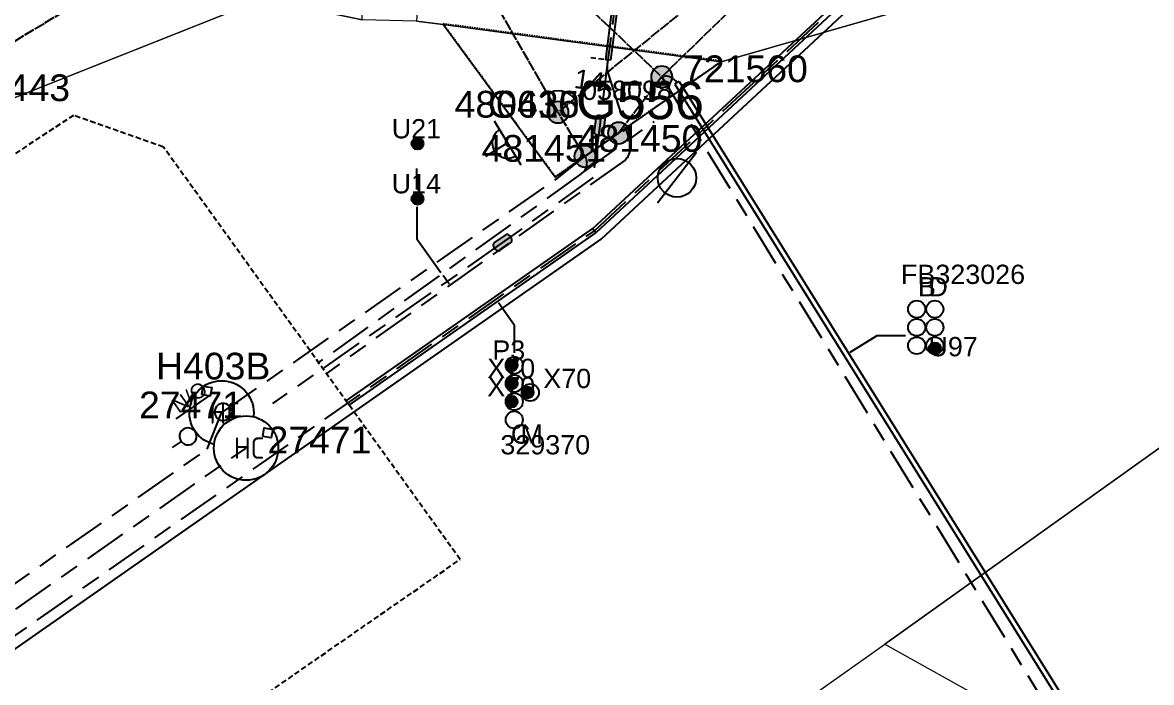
# Model space of a CAD drawing. Header units: metres. Extents: x 259983 to 262112, y 6265371 to 6267114.
# Drawn here: x 261505.5 to 261611, y 6265819.3 to 6265880.9 of the extents above; entities that cross this region are included whole.
import ezdxf
from ezdxf.enums import TextEntityAlignment as Align

# ---------------------------------------------------------------- set-up
doc = ezdxf.new("R2010")
doc.units = ezdxf.units.M
for name, pattern in [('Cable Exist OH', [1, 1, 0]), ('Cable Exist UG', [8.2, 4, -1.2, 1.8, -1.2]), ('DASHED', [0.75, 0.5, -0.25]), ('HIDDEN', [0.375, 0.25, -0.125]), ('HIDDEN2', [0.1875, 0.125, -0.0625])]:
    doc.linetypes.add(name, pattern=pattern)
doc.layers.get('0').update_dxf_attribs({"color": 6})
for name, color, linetype, lineweight in [('Cadastre Land Parcels_SP_EXT', 9, 'Continuous', 5), ('Cadastre Other Property_SP_EXT', 9, 'HIDDEN', 5), ('Cadastre Roads_SP_EXT', 9, 'Continuous', 5)]:
    doc.layers.add(name, color=color, linetype=linetype, lineweight=lineweight)
for name, color, linetype in [('Duct_SP_EXT', 7, 'Continuous'), ('Equip_HV_EXT', 7, 'Continuous'), ('Equip_SP_HV_EXT', 7, 'Continuous'), ('Mains_HV_EXT', 7, 'Continuous'), ('Mains_SL_EXT', 7, 'Continuous'), ('Mains_TR_EXT', 7, 'Continuous'), ('SP_HV_EXT', 1, 'Continuous'), ('Sub_SP_EXT', 7, 'Continuous'), ('SupportsOH_SP_TR_HV_LV_SL_EXT', 7, 'Continuous'), ('Trench_SP_EXT', 7, 'Continuous')]:
    doc.layers.add(name, color=color, linetype=linetype)
doc.layers.add('UNKNOWN_FEATURES', color=1, linetype='DASHED', plot=False)
doc.styles.add('HVSW_LABEL', font='arial.ttf')
doc.styles.add('iecISOCP', font='isocp.shx')
doc.styles.add('POLE_LABEL', font='arial.ttf')
doc.styles.get("Standard").update_dxf_attribs({"font": 'arial.ttf'})
doc.styles.add('SWITCH_LABEL', font='arial.ttf', dxfattribs={"height": 2.5})
doc.linetypes.add('Cable E UG', pattern='A,6,-0.5,["E",Standard,S=1.7,R=0,X=0.5,Y=-1],-2.9', length=9.4)

# ---------------------------------------------------------------- blocks, each defined once
blk = doc.blocks.new('HV_CUSTOMER_EXT')
blk.add_wipeout([(-0.19, 3.01), (-0.56, 2.96), (-0.93, 2.86), (-1.28, 2.72), (-1.61, 2.54), (-1.92, 2.32), (-2.2, 2.06), (-2.44, 1.77), (-2.64, 1.45), (-2.8, 1.11), (-2.92, 0.75), (-2.99, 0.38), (-3.01, 0), (-2.99, -0.38), (-2.92, -0.75), (-2.8, -1.11), (-2.64, -1.45), (-2.44, -1.77), (-2.2, -2.06), (-1.92, -2.32), (-1.61, -2.54), (-1.28, -2.72), (-0.93, -2.86), (-0.56, -2.96), (-0.19, -3.01), (0.19, -3.01), (0.56, -2.96), (0.93, -2.86), (1.28, -2.72), (1.61, -2.54), (1.92, -2.32), (2.2, -2.06), (2.44, -1.77), (2.64, -1.45), (2.8, -1.11), (2.92, -0.75), (2.99, -0.38), (3.01, 0), (2.99, 0.38), (2.92, 0.75), (2.8, 1.11), (2.64, 1.45), (2.44, 1.77), (2.2, 2.06), (1.92, 2.32), (1.61, 2.54), (1.28, 2.72), (0.93, 2.86), (0.56, 2.96), (0.19, 3.01)])
blk.add_circle((0, 0), 3.01)
at = {"insert": (-1.13, 1), "char_height": 2, "width": 2.7042, "attachment_point": 1, "style": 'iecISOCP'}
blk.add_mtext('HC', dxfattribs=at)
for tag, height, flags, p in [('ASSET_NUM', 2.5, 8, (2, 2)), ('STREET_CODE', 0.2, 9, (1.5, 0)), ('CONSTRUCTED_VOLTAGE', 0.2, 9, (1.5, -0.2)), ('OPERATING_VOLTAGE', 0.2, 9, (1.5, -0.6)), ('ORIENTATION', 0.2, 9, (1.5, -0.8)), ('OWNED_BY', 0.2, 9, (1.5, -1)), ('NO_PHASES', 0.2, 9, (1.5, -0.4)), ('OPERATED_BY', 0.2, 9, (1.5, -1.2)), ('SECONDARY_VOLTAGE', 0.2, 9, (1.5, -1.6)), ('STATE', 0.2, 9, (1.5, -1.8)), ('SUBSTATION_TYPE', 0.2, 9, (1.5, -2.2)), ('MAINTAINED_BY', 0.2, 9, (1.5, -1.4)), ('PARENT', 0.2, 9, (1.5, -2)), ('STREETNAME', 0.2, 9, (1.5, -3)), ('SUBURB', 0.2, 9, (1.5, -3.2)), ('USAGE', 0.2, 9, (1.5, -2.4)), ('LEGEND', 0.2, 9, (1.5, -2.6)), ('LOCATION', 0.2, 9, (1.5, -2.8)), ('Z', 0.2, 1, (1.5, -3.6)), ('NOTES', 0.2, 9, (1.5, -3.4))]:
    blk.add_attdef(tag, text='', height=height, dxfattribs=dict(flags=flags)).set_placement(p, align=Align.MIDDLE_LEFT)
blk = doc.blocks.new('DUCT_EXT')
blk.add_circle((0, 0.8), 0.8)
at = {"flags": 1}
blk.add_attdef('Z', (0, 0), '', height=0.2, dxfattribs=at)
at = {"flags": 9}
for tag, p in [('DUCT_CODE', (0, 0)), ('XSECT_TYPE', (0, -0.2)), ('STATE', (0, -0.6)), ('FB_REFERENCE', (0, -0.4)), ('NOTES', (0, -0.8))]:
    blk.add_attdef(tag, text='', height=0.2, dxfattribs=at).set_placement(p, align=Align.MIDDLE_LEFT)
blk = doc.blocks.new('CCP_EXT')
at = {"flags": 9}
for tag, p in [('STATE', (0, -1.8)), ('USAGE', (0, -1.2)), ('LEGEND', (0, -1.4)), ('LIFE_SUPPORT', (0, -1.6)), ('NOTES', (0, -2))]:
    blk.add_attdef(tag, text='', height=0.2, dxfattribs=at).set_placement(p, align=Align.MIDDLE_LEFT)
blk.add_wipeout([(0, 0.57), (0.57, 0), (0, -0.57), (-0.57, 0)])
blk.add_lwpolyline([(-0.57, 0), (0, 0.57), (0.57, 0), (0, -0.57), (-0.57, 0)])
at = {"flags": 1}
blk.add_attdef('Z', (0, 0), '', height=0.2, dxfattribs=at)
at = {"flags": 9}
for tag, p in [('CCP_TYPE', (0, 0)), ('CONSTRUCTED_VOLTAGE', (0, -0.2)), ('OPERATING_VOLTAGE', (0, -0.6)), ('ORIENTATION', (0, -0.8)), ('OWNED_BY', (0, -1)), ('NO_PHASES', (0, -0.4))]:
    blk.add_attdef(tag, text='', height=0.2, dxfattribs=at).set_placement(p, align=Align.MIDDLE_LEFT)
blk = doc.blocks.new('POLE_EXT')
blk.add_hatch(color=256).paths.add_polyline_path([(-1, 0, 1), (1, 0, 1)])
blk.add_lwpolyline([(-1, 0, 1), (1, 0, 1)], format="xyb", close=True)
for tag, height, flags, p in [('pNumber', 2.5, 8, (-17.84, 2.07)), ('OWNED_BY', 0.2, 9, (1.35, -0.4)), ('SPECIAL_USE', 0.2, 9, (1.35, -0.8)), ('STATE', 0.2, 9, (1.35, -1)), ('PARENT', 0.2, 9, (1.35, -0.6)), ('cLV', 0.2, 9, (1.35, -1.4)), ('hDepth', 0.2, 9, (1.35, -1.6)), ('hDia', 0.2, 9, (1.35, -1.8)), ('cHV', 0.2, 9, (1.35, -2)), ('USAGE', 0.2, 9, (1.35, -1.2)), ('LBRACKET', 0.2, 9, (1.35, -2.2)), ('LExisting', 0.2, 9, (1.35, -2.4)), ('LANTNUMBER', 0.2, 9, (1.35, -2.6)), ('LOther', 0.2, 9, (1.35, -2.8)), ('LRemove', 0.2, 9, (1.35, -3)), ('LEGEND', 0.2, 9, (1.35, -3.2)), ('cLinedev', 0.2, 9, (1.35, -3.4)), ('pExisting', 0.2, 9, (1.35, -3.8)), ('LOCATION', 0.2, 9, (1.35, -3.6)), ('PFNUMBER', 0.2, 9, (1.35, -4)), ('NEWPFNUMBER', 0.2, 9, (1.35, -4.2)), ('pFooting', 0.2, 9, (1.35, -4.4)), ('pNew', 0.2, 9, (1.35, -4.6)), ('pRelocate', 0.2, 9, (1.35, -5)), ('pRemove', 0.2, 9, (1.35, -5.2)), ('pReplace', 0.2, 9, (1.35, -5.4)), ('pStay', 0.2, 9, (1.35, -5.6)), ('pType', 0.2, 9, (1.35, -5.8)), ('cspan', 0.2, 9, (1.35, -6)), ('STREETNAME', 0.2, 9, (1.35, -6.2)), ('SUBURB', 0.2, 9, (1.35, -6.4)), ('OPERATED_BY', 0.2, 9, (1.36, -7.01)), ('NOTES', 0.2, 9, (1.35, -6.6)), ('MAINTAINED_BY', 0.2, 9, (1.36, -6.81))]:
    blk.add_attdef(tag, text='', height=height, dxfattribs=dict(flags=flags)).set_placement(p, align=Align.MIDDLE_LEFT)
at = {"style": 'POLE_LABEL'}
for tag, height, flags, p in [('ASSET_NUM', 2.5, 8, (2, 2)), ('STRUCTURE_PLANT_NUMBER', 0.2, 9, (1.35, 0.03)), ('STREET_CODE', 0.2, 9, (1.35, -0.2))]:
    blk.add_attdef(tag, text='', height=height, dxfattribs=dict(at, flags=flags)).set_placement(p, align=Align.MIDDLE_LEFT)
at = {"flags": 1}
blk.add_attdef('Z', (1.35, -7.33), '', height=0.2, dxfattribs=at)
blk = doc.blocks.new('HV_STJ_EXT')
h = blk.add_hatch(color=256)
edge = h.paths.add_edge_path()
edge.add_ellipse((-0.59, 0.13), major_axis=(0.226, 0.226), ratio=1, start_angle=45, end_angle=135)
edge.add_line((-0.91, 0.13), (-0.91, -0.13))
edge.add_ellipse((-0.59, -0.13), major_axis=(0.226, 0.226), ratio=1, start_angle=135, end_angle=225)
edge.add_line((-0.59, -0.45), (0.59, -0.45))
edge.add_ellipse((0.59, -0.13), major_axis=(-0.226, 0.226), ratio=1, start_angle=135, end_angle=225)
edge.add_line((0.91, -0.13), (0.91, 0.13))
edge.add_ellipse((0.59, 0.13), major_axis=(-0.226, 0.226), ratio=1, start_angle=225, end_angle=315)
edge.add_line((0.59, 0.45), (-0.59, 0.45))
blk.add_lwpolyline([(-0.91, 0.13), (-0.91, -0.13, 0.414214), (-0.59, -0.45), (0.59, -0.45, 0.414214), (0.91, -0.13), (0.91, 0.13, 0.414214), (0.59, 0.45), (-0.59, 0.45, 0.414214)], format="xyb", close=True)
for tag, flags, p in [('ORIENTATION', 9, (1.5, 0)), ('Z', 1, (1.5, -0.8)), ('USAGE', 9, (1.5, -0.2)), ('LEGEND', 9, (1.5, -0.4)), ('NOTES', 9, (1.5, -0.6))]:
    blk.add_attdef(tag, text='', height=0.2, dxfattribs=dict(flags=flags)).set_placement(p, align=Align.MIDDLE_LEFT)
blk = doc.blocks.new('HV_USL_OPEN_EXT')
for p, q in [((0, 7.9), (0, 5.5)), ((2.4, 5.5), (-2.4, 5.5))]:
    blk.add_line(p, q)
blk.add_lwpolyline([(1.44, 5.5, 1), (-1.44, 5.5)], format="xyb")
for tag, height, flags, p in [('ASSET_NUM', 2.5, 8, (2, 2)), ('STREET_CODE', 0.2, 9, (1.5, 0)), ('ACTUAL_STATUS', 0.2, 9, (1.5, -0.2)), ('CONSTRUCTED_VOLTAGE', 0.2, 9, (1.5, -0.4)), ('OPERATING_VOLTAGE', 0.2, 9, (1.5, -0.8)), ('ORIENTATION', 0.2, 9, (1.5, -1)), ('NO_PHASES', 0.2, 9, (1.5, -0.6)), ('OWNED_BY', 0.2, 9, (1.5, -1.2)), ('OPERATED_BY', 0.2, 9, (1.5, -1.4)), ('STATE', 0.2, 9, (1.5, -1.8)), ('SWITCH_TYPE', 0.2, 9, (1.5, -2)), ('MAINTAINED_BY', 0.2, 9, (1.5, -1.6)), ('USAGE', 0.2, 9, (1.5, -2.2)), ('STREETNAME', 0.2, 9, (1.5, -2.8)), ('SUBURB', 0.2, 9, (1.5, -3)), ('LEGEND', 0.2, 9, (1.5, -2.4)), ('LOCATION', 0.2, 9, (1.5, -2.6)), ('NOTES', 0.2, 9, (1.5, -3.2)), ('Z', 0.2, 1, (1.5, -3.6)), ('LABEL_ALIGNMENT', 0.2, 9, (1.5, -3.4))]:
    blk.add_attdef(tag, text='', height=height, dxfattribs=dict(flags=flags)).set_placement(p, align=Align.MIDDLE_LEFT)
blk = doc.blocks.new('HV_ABS_CLOSED_EXT')
blk.add_line((-3, 6.87), (3, 6.87))
blk.add_circle((0, 6.87), 1.8)
at = {"style": 'HVSW_LABEL'}
for tag, height, flags, p in [('ASSET_NUM', 3.5, 8, (2, 2)), ('STREET_CODE', 0.2, 9, (0, -0.2))]:
    blk.add_attdef(tag, text='', height=height, dxfattribs=dict(at, flags=flags)).set_placement(p, align=Align.MIDDLE_LEFT)
at = {"flags": 1}
blk.add_attdef('Z', (0, 0), '', height=0.2, dxfattribs=at)
at = {"flags": 9}
for tag, p in [('ACTUAL_STATUS', (0, -0.4)), ('CONSTRUCTED_VOLTAGE', (0, -0.6)), ('OPERATING_VOLTAGE', (0, -1)), ('NO_PHASES', (0, -0.8)), ('ORIENTATION', (0, -1.2)), ('OWNED_BY', (0, -1.4)), ('STATE', (0, -1.6)), ('SWITCH_TYPE', (0, -1.8)), ('USAGE', (0, -2)), ('LEGEND', (0, -2.2)), ('STREETNAME', (0, -2.6)), ('SUBURB', (0, -2.8)), ('LOCATION', (0, -2.4)), ('NOTES', (0, -3))]:
    blk.add_attdef(tag, text='', height=0.2, dxfattribs=at).set_placement(p, align=Align.MIDDLE_LEFT)
blk = doc.blocks.new('SWG_HOLEC_SU_NO_EXT')
blk.add_line((1.8, -2), (5.8, -2))
for points in [[(1, 0), (0, 0)], [(6.6, 0), (7.6, 0)]]:
    blk.add_lwpolyline(points)
for points in [[(1.8, -0.8, 1), (1.8, 0.8, 1)], [(5.8, -0.8, 1), (5.8, 0.8, 1)]]:
    blk.add_lwpolyline(points, format="xyb", close=True)
at = {"insert": (5.31, -3.64), "char_height": 1.4, "width": 3.8863, "attachment_point": 1, "rotation": 180}
blk.add_mtext('{\\fArial|b0|i0|c0|p34;N/O}', dxfattribs=at)
at = {"style": 'SWITCH_LABEL', "flags": 8}
blk.add_attdef('ASSET_NUM', text='', height=2.5, rotation=179.9544, dxfattribs=at).set_placement((-2.4, 0), align=Align.MIDDLE_LEFT)
at = {"flags": 1}
blk.add_attdef('Z', (0, 0), '', height=0.2, dxfattribs=at)
at = {"flags": 9}
for tag, p in [('ACTUAL_STATUS', (0, -0.4)), ('CONSTRUCTED_VOLTAGE', (0, -0.6)), ('OPERATING_VOLTAGE', (0, -1)), ('NO_PHASES', (0, -0.8)), ('ORIENTATION', (0, -1.2)), ('OWNED_BY', (0, -1.4)), ('STATE', (0, -1.8)), ('SWITCH_TYPE', (0, -2)), ('PARENT', (0, -1.6)), ('USAGE', (0, -2.2)), ('STREETNAME', (0, -2.6)), ('SUBURB', (0, -2.8)), ('LOCATION', (0, -2.4)), ('NOTES', (0, -3))]:
    blk.add_attdef(tag, text='', height=0.2, dxfattribs=at).set_placement(p, align=Align.MIDDLE_LEFT)
at = {"style": 'SWITCH_LABEL', "flags": 9}
blk.add_attdef('STREET_CODE', text='', height=0.2, dxfattribs=at).set_placement((0, -0.2), align=Align.MIDDLE_LEFT)
blk = doc.blocks.new('CABLE_LARGE_EXT')
h = blk.add_hatch(color=256)
edge = h.paths.add_edge_path()
edge.add_arc((0, 0.55), 0.55, 0, 360)
blk.add_circle((0, 0.55), 0.55)
at = {"flags": 1}
blk.add_attdef('Z', (0, 0), '', height=0.2, dxfattribs=at)
at = {"flags": 9}
for tag, p in [('COND_CODE', (0, 0)), ('STATE', (0, -0.4)), ('XSECT_SIZE', (0, -0.6)), ('FB_REFERENCE', (0, -0.2)), ('NOTES', (0, -0.8))]:
    blk.add_attdef(tag, text='', height=0.2, dxfattribs=at).set_placement(p, align=Align.MIDDLE_LEFT)

msp = doc.modelspace()

# ---------------------------------------------------------------- linework, layer by layer
at = {"layer": 'Cadastre Land Parcels_SP_EXT', "linetype": 'Continuous'}
msp.add_lwpolyline([(261791.95, 6266051.11), (261748.83, 6266014.62), (261729.04, 6265997.78), (261703.54, 6265976.09), (261634.25, 6265917.76), (261631.31, 6265915.31), (261594.34, 6265884.03), (261581.99, 6265880.48), (261580.59, 6265880.08), (261570.83, 6265877.26), (261555.32, 6265866.5), (261544.84, 6265880.77), (261542.34, 6265881.06), (261537.27, 6265881.21), (261528, 6265883.16), (261494.08, 6265869.67)], dxfattribs=at)
msp.add_lwpolyline([(261570.83, 6265877.26), (261544.84, 6265880.77), (261555.32, 6265866.5), (261570.83, 6265877.26)], close=True, dxfattribs=at)
at = {"layer": 'Cadastre Other Property_SP_EXT', "linetype": 'HIDDEN2'}
msp.add_lwpolyline([(261555.31, 6265866.57), (261570.83, 6265877.36), (261544.84, 6265880.85), (261555.31, 6265866.57)], close=True, dxfattribs=at)
at = {"layer": 'Cadastre Roads_SP_EXT', "linetype": 'Continuous'}
msp.add_lwpolyline([(261631.31, 6265915.31), (261623.46, 6265922.93), (261616.78, 6265929.41), (261602.8, 6265917.64), (261587.29, 6265904.62), (261584.35, 6265902.17), (261569.71, 6265897.95), (261543.7, 6265901.26), (261543.02, 6265891.18), (261542.34, 6265881.07), (261544.84, 6265880.77), (261570.83, 6265877.26), (261580.59, 6265880.08), (261581.99, 6265880.48), (261594.34, 6265884.03), (261631.31, 6265915.31)], close=True, dxfattribs=at)
msp.add_lwpolyline([(261635.6, 6265858.2), (261586.13, 6265822.83), (261586.13, 6265822.83), (261596.05, 6265817.3), (261609.06, 6265810.05), (261608.75, 6265810.49), (261608.5, 6265810.98), (261608.33, 6265811.49), (261608.24, 6265812.03), (261608.23, 6265812.57), (261608.3, 6265813.11), (261608.45, 6265813.64), (261608.67, 6265814.13), (261608.97, 6265814.59), (261609.33, 6265815), (261609.75, 6265815.35), (261614.66, 6265818.88)], dxfattribs=at)
at = {"layer": 'Duct_SP_EXT'}
for p, q in [((261558.81, 6265861.66), (261598.05, 6265898.16)), ((261559.14, 6265861.31), (261598.38, 6265897.81)), ((261562.47, 6265896.86), (261560.01, 6265877.49)), ((261562.95, 6265896.8), (261560.48, 6265877.43)), ((261560.01, 6265877.49), (261560.24, 6265877.46)), ((261560.48, 6265877.43), (261560.24, 6265877.46)), ((261566.49, 6265875.18), (261566.69, 6265875.31)), ((261566.49, 6265875.18), (261608.65, 6265807.54)), ((261566.89, 6265875.44), (261566.69, 6265875.31)), ((261566.89, 6265875.44), (261609.06, 6265807.79)), ((261535.79, 6265845.57), (261558.84, 6265861.69)), ((261558.81, 6265861.66), (261558.98, 6265861.49)), ((261558.84, 6265861.69), (261558.98, 6265861.49)), ((261559.14, 6265861.31), (261558.98, 6265861.49)), ((261559.12, 6265861.29), (261558.98, 6265861.49)), ((261536.06, 6265845.17), (261559.12, 6265861.29)), ((261535.79, 6265845.57), (261535.93, 6265845.37)), ((261536.06, 6265845.17), (261535.93, 6265845.37))]:
    msp.add_line(p, q, dxfattribs=at)
for points in [[(261542.36, 6265867.3), (261542.36, 6265865.33)], [(261542.37, 6265863.72), (261542.37, 6265860.73), (261544.63, 6265857.58)], [(261544.84, 6265857.34), (261545.42, 6265856.52)], [(261551.5, 6265850.06), (261551.5, 6265852.62), (261550.02, 6265854.75)], [(261588.05, 6265851.66), (261585.37, 6265851.66), (261582.85, 6265850.1)]]:
    msp.add_lwpolyline(points, dxfattribs=at)
at = {"layer": 'Mains_HV_EXT', "linetype": 'Cable Exist UG'}
for points in [[(261620.65, 6265927.39), (261618.44, 6265926.89), (261604.73, 6265915.35), (261589.22, 6265902.32), (261585.78, 6265899.46), (261569.94, 6265894.9), (261562.58, 6265895.83), (261560.24, 6265877.46), (261559.47, 6265871.33)], [(261565.27, 6265875.87), (261606.3, 6265808.75), (261607.01, 6265807.83)], [(261559.47, 6265871.33), (261558.85, 6265866.47), (261550.4, 6265860.37)], [(261550.4, 6265860.37), (261528.9, 6265845.34)]]:
    msp.add_lwpolyline(points, dxfattribs=at)
at = {"layer": 'Mains_HV_EXT', "linetype": 'Cable Exist OH'}
for points in [[(261593.24, 6265903.07), (261555.57, 6265872.56)], [(261539.66, 6265900.21), (261555.57, 6265872.56)], [(261565.27, 6265875.87), (261561.24, 6265870.61)], [(261558.09, 6265868.43), (261555.57, 6265872.56)], [(261561.24, 6265870.61), (261558.09, 6265868.43)]]:
    msp.add_lwpolyline(points, dxfattribs=at)
at = {"layer": 'Mains_HV_EXT', "linetype": 'Continuous'}
for points in [[(261557.13, 6265873.82, 0.368558), (261554.58, 6265874.3)], [(261564.05, 6265874.28, 0.310139), (261566.31, 6265874.16)]]:
    msp.add_lwpolyline(points, format="xyb", dxfattribs=at)
at = {"layer": 'Mains_SL_EXT', "linetype": 'Cable Exist OH'}
msp.add_lwpolyline([(261523.91, 6265894.72), (261539.66, 6265900.21), (261565.27, 6265875.87), (261593.24, 6265903.07)], dxfattribs=at)
at = {"layer": 'Trench_SP_EXT', "linetype": 'Cable Exist UG'}
for points in [[(261560.24, 6265877.46, 0.137732), (261560.25, 6265876.15), (261560.25, 6265876.15), (261562.33, 6265869.71), (261562.33, 6265869.71, -0.262062), (261561.84, 6265868.09)], [(261566.69, 6265875.31, 0.356747), (261565.27, 6265875.87)], [(261558.09, 6265868.43, -0.41257), (261557.78, 6265866.83)]]:
    msp.add_lwpolyline(points, format="xyb", dxfattribs=at)
for points in [[(261557.78, 6265866.83), (261564.55, 6265871.7)], [(261561.84, 6265868.09), (261533.93, 6265848.15)], [(261557.78, 6265866.83), (261533.2, 6265849.16)]]:
    msp.add_lwpolyline(points, dxfattribs=at)
at = {"layer": 'UNKNOWN_FEATURES'}
msp.add_lwpolyline([(261558.63, 6265877.69), (261560.25, 6265877.48)], dxfattribs=at)

# ---------------------------------------------------------------- block references
at = {"layer": 'Duct_SP_EXT'}
for name, p, rotation in [('CABLE_LARGE_EXT', (261541.9, 6265869.63), 269.9999999999998), ('CABLE_LARGE_EXT', (261541.9, 6265864.47), 269.9999999999998), ('CABLE_LARGE_EXT', (261550.69, 6265848.91), 270.0001444578348), ('DUCT_EXT', (261550.69, 6265848.91), 270.0001444578348), ('CABLE_LARGE_EXT', (261550.69, 6265847.21), 270.0001444578348), ('DUCT_EXT', (261550.69, 6265847.21), 270.0001444578348), ('CABLE_LARGE_EXT', (261552.19, 6265846.36), 270.0001444578348), ('DUCT_EXT', (261552.19, 6265846.36), 270.0001444578348), ('CABLE_LARGE_EXT', (261550.69, 6265845.51), 270.0001444578348), ('DUCT_EXT', (261550.69, 6265845.51), 269.8664839384093), ('DUCT_EXT', (261550.69, 6265843.81), 270.0001444578348)]:
    msp.add_blockref(name, p, dxfattribs=dict(at, rotation=rotation))
for name, p in [('DUCT_EXT', (261589.09, 6265853.35)), ('DUCT_EXT', (261590.79, 6265853.35)), ('DUCT_EXT', (261589.09, 6265851.65)), ('DUCT_EXT', (261590.79, 6265851.65)), ('DUCT_EXT', (261589.09, 6265849.95)), ('DUCT_EXT', (261590.79, 6265849.95)), ('CABLE_LARGE_EXT', (261590.79, 6265849.95))]:
    msp.add_blockref(name, p, dxfattribs=at)
at = {"layer": 'Equip_HV_EXT'}
for p, rotation in [((261559.47, 6265871.33), 82.74874379556279), ((261550.4, 6265860.37), 214.9651644538813)]:
    msp.add_blockref('HV_STJ_EXT', p, dxfattribs=dict(at, rotation=rotation))
at = {"layer": 'Equip_SP_HV_EXT'}
ref = msp.add_blockref('HV_ABS_CLOSED_EXT', (261561.24, 6265870.61), dxfattribs=dict(at, rotation=232.5175920203405))
ref.add_attrib('ASSET_NUM', 'G556', dxfattribs={"layer": '0', "height": 3.5, "style": 'HVSW_LABEL'}).set_placement((261563.24, 6265870.86), align=Align.BOTTOM_CENTER)
ref = msp.add_blockref('HV_USL_OPEN_EXT', (261555.57, 6265872.56), dxfattribs=dict(at, rotation=121.2725302962208))
ref.add_attrib('ASSET_NUM', 'G615', dxfattribs={"layer": '0', "height": 2.5}).set_placement((261557.57, 6265873.31), align=Align.MIDDLE_RIGHT)
at = {"layer": 'Sub_SP_EXT'}
ref = msp.add_blockref('HV_CUSTOMER_EXT', (261524.14, 6265844.45), dxfattribs=at)
ref.add_attrib('ASSET_NUM', '27471', dxfattribs={"layer": '0', "height": 2.5}).set_placement((261526.14, 6265845.2), align=Align.MIDDLE_RIGHT)
at = {"layer": 'SupportsOH_SP_TR_HV_LV_SL_EXT'}
ref = msp.add_blockref('POLE_EXT', (261565.27, 6265875.87), dxfattribs=at)
ref.add_attrib('ASSET_NUM', '721560', dxfattribs={"layer": '0', "height": 2.5, "style": 'POLE_LABEL'}).set_placement((261567.27, 6265876.62), align=Align.MIDDLE_LEFT)
ref = msp.add_blockref('POLE_EXT', (261496.33, 6265874.11), dxfattribs=at)
ref.add_attrib('ASSET_NUM', '481443', dxfattribs={"layer": '0', "height": 2.5, "rotation": 359.9397, "style": 'POLE_LABEL'}).set_placement((261498.33, 6265874.86), align=Align.MIDDLE_LEFT)
ref = msp.add_blockref('POLE_EXT', (261555.57, 6265872.56), dxfattribs=at)
ref.add_attrib('ASSET_NUM', '480430', dxfattribs={"layer": '0', "height": 2.5, "style": 'POLE_LABEL'}).set_placement((261557.57, 6265873.31), align=Align.MIDDLE_RIGHT)
ref = msp.add_blockref('POLE_EXT', (261561.24, 6265870.61), dxfattribs=at)
ref.add_attrib('ASSET_NUM', '481450', dxfattribs={"layer": '0', "height": 2.5, "style": 'POLE_LABEL'}).set_placement((261563.24, 6265871.36), align=Align.TOP_CENTER)
ref = msp.add_blockref('POLE_EXT', (261558.09, 6265868.43), dxfattribs=at)
ref.add_attrib('ASSET_NUM', '481451', dxfattribs={"layer": '0', "height": 2.5, "style": 'POLE_LABEL'}).set_placement((261560.09, 6265869.18), align=Align.MIDDLE_RIGHT)

# ---------------------------------------------------------------- texts
at = {"layer": 'Cadastre Land Parcels_SP_EXT'}
msp.add_text('14', height=1.8, rotation=351.55, dxfattribs=at).set_placement((261557, 6265874.85))
at = {"layer": 'Cadastre Other Property_SP_EXT'}
msp.add_text('058098', height=1.8, dxfattribs=at).set_placement((261557.83, 6265873.71))
at = {"layer": 'Duct_SP_EXT'}
for s, p in [('U21', (261540.04, 6265870.12)), ('U14', (261540.03, 6265864.98)), ('FB323026', (261587.62, 6265856.51)), ('B', (261589.21, 6265855.35)), ('D', (261590.19, 6265855.35)), ('P3', (261549.44, 6265849.43)), ('U97', (261590.19, 6265849.75)), ('X70', (261548.97, 6265847.72)), ('X70', (261548.97, 6265846.02)), ('X70', (261554.2, 6265846.78)), ('329370', (261550.19, 6265840.58)), ('C', (261551.17, 6265841.58)), ('M', (261552.07, 6265841.58))]:
    msp.add_text(s, height=1.8, dxfattribs=at).set_placement(p)

# ---------------------------------------------------------------- next in the draw order: block references
at = {"layer": 'Sub_SP_EXT'}
ref = msp.add_blockref('HV_CUSTOMER_EXT', (261526.43, 6265841.17), dxfattribs=at)
ref.add_attrib('ASSET_NUM', '27471', dxfattribs={"layer": '0', "height": 2.5}).set_placement((261528.43, 6265841.92), align=Align.MIDDLE_LEFT)

# ---------------------------------------------------------------- next in the draw order: linework, layer by layer
at = {"layer": 'Cadastre Land Parcels_SP_EXT', "linetype": 'Continuous'}
msp.add_lwpolyline([(261496.71, 6265758.91), (261573.11, 6265813.61), (261586.13, 6265822.83), (261632.82, 6265856.21), (261635.6, 6265858.2), (261684.43, 6265891.25), (261699.51, 6265901.4), (261783.24, 6265958.05), (261800.53, 6265969.7), (261844.42, 6266001.26), (261844.74, 6266001.62), (261884.16, 6266029.96), (261905.14, 6266045.05)], dxfattribs=at)
at = {"layer": 'Mains_HV_EXT', "linetype": 'Cable Exist UG'}
msp.add_lwpolyline([(261524.14, 6265844.45), (261555.54, 6265866.41), (261558.09, 6265868.43)], dxfattribs=at)
at = {"layer": 'Mains_TR_EXT', "linetype": 'Cable Exist UG'}
for points in [[(261469.32, 6265790.72), (261469.32, 6265803.67), (261522.79, 6265841.06), (261524.14, 6265844.45)], [(261471.32, 6265790.72), (261471.32, 6265802.63), (261526.43, 6265841.17)]]:
    msp.add_lwpolyline(points, dxfattribs=at)

# ---------------------------------------------------------------- next in the draw order: block references
at = {"layer": 'SP_HV_EXT'}
for p, rotation in [((261522.75, 6265846.49), 34.96401335256436), ((261528.46, 6265842.59), 34.96401337167622)]:
    msp.add_blockref('CCP_EXT', p, dxfattribs=dict(at, rotation=rotation))

# ---------------------------------------------------------------- next in the draw order: linework, layer by layer
at = {"layer": 'Cadastre Roads_SP_EXT', "linetype": 'Continuous'}
msp.add_lwpolyline([(261537.98, 6265902.03), (261525.62, 6265903.83), (261504.59, 6265895.46), (261479.25, 6265885.37), (261448.69, 6265867.21), (261427.26, 6265854.49), (261411.84, 6265845.34), (261417.88, 6265838.17), (261424.93, 6265829.8), (261440.78, 6265839.21), (261442.48, 6265840.22), (261488.1, 6265867.29), (261528, 6265883.16), (261537.27, 6265881.21), (261537.63, 6265891.63), (261537.98, 6265902.03)], close=True, dxfattribs=at)
at = {"layer": 'Mains_HV_EXT', "linetype": 'Cable E UG'}
msp.add_lwpolyline([(261474.32, 6265801.07), (261559.61, 6265860.71), (261598.87, 6265897.23), (261633.28, 6265925.48), (261635.87, 6265927.66), (261747.75, 6266021.98), (261749.21, 6266023.21), (261750.21, 6266024.55), (261751.17, 6266027.08), (261751.59, 6266028.55), (261752, 6266030.6)], dxfattribs=at)
at = {"layer": 'Mains_HV_EXT', "linetype": 'Cable Exist OH'}
msp.add_lwpolyline([(261442.62, 6265844.47), (261472.21, 6265862.17), (261496.33, 6265874.11), (261539.66, 6265900.21)], dxfattribs=at)
at = {"layer": 'Mains_TR_EXT', "linetype": 'Cable Exist UG'}
msp.add_lwpolyline([(261473.32, 6265801.59), (261558.98, 6265861.49), (261598.21, 6265897.98), (261598.21, 6265897.98), (261632.64, 6265926.25), (261635.23, 6265928.42), (261635.23, 6265928.42), (261747.11, 6266022.75), (261748.48, 6266023.9), (261749.32, 6266025.04), (261750.22, 6266027.39), (261750.61, 6266028.79), (261751.01, 6266030.75)], dxfattribs=at)
at = {"layer": 'UNKNOWN_FEATURES'}
msp.add_lwpolyline([(261482.94, 6265786.68), (261546.43, 6265830.76), (261518.71, 6265869.31), (261510.31, 6265872.27), (261497.15, 6265863.67), (261475.39, 6265849.42), (261454.61, 6265834.7), (261448.18, 6265829.88)], dxfattribs=at)

# ---------------------------------------------------------------- next in the draw order: block references
at = {"layer": 'Equip_HV_EXT'}
ref = msp.add_blockref('SWG_HOLEC_SU_NO_EXT', (261525.76, 6265845.58), dxfattribs=dict(at, rotation=214.9640133525646))
ref.add_attrib('ASSET_NUM', 'H403B', dxfattribs={"layer": '0', "height": 2.5, "style": 'SWITCH_LABEL'}).set_placement((261523.36, 6265846.83), align=Align.BOTTOM_CENTER)

doc.saveas('drawing.dxf')
